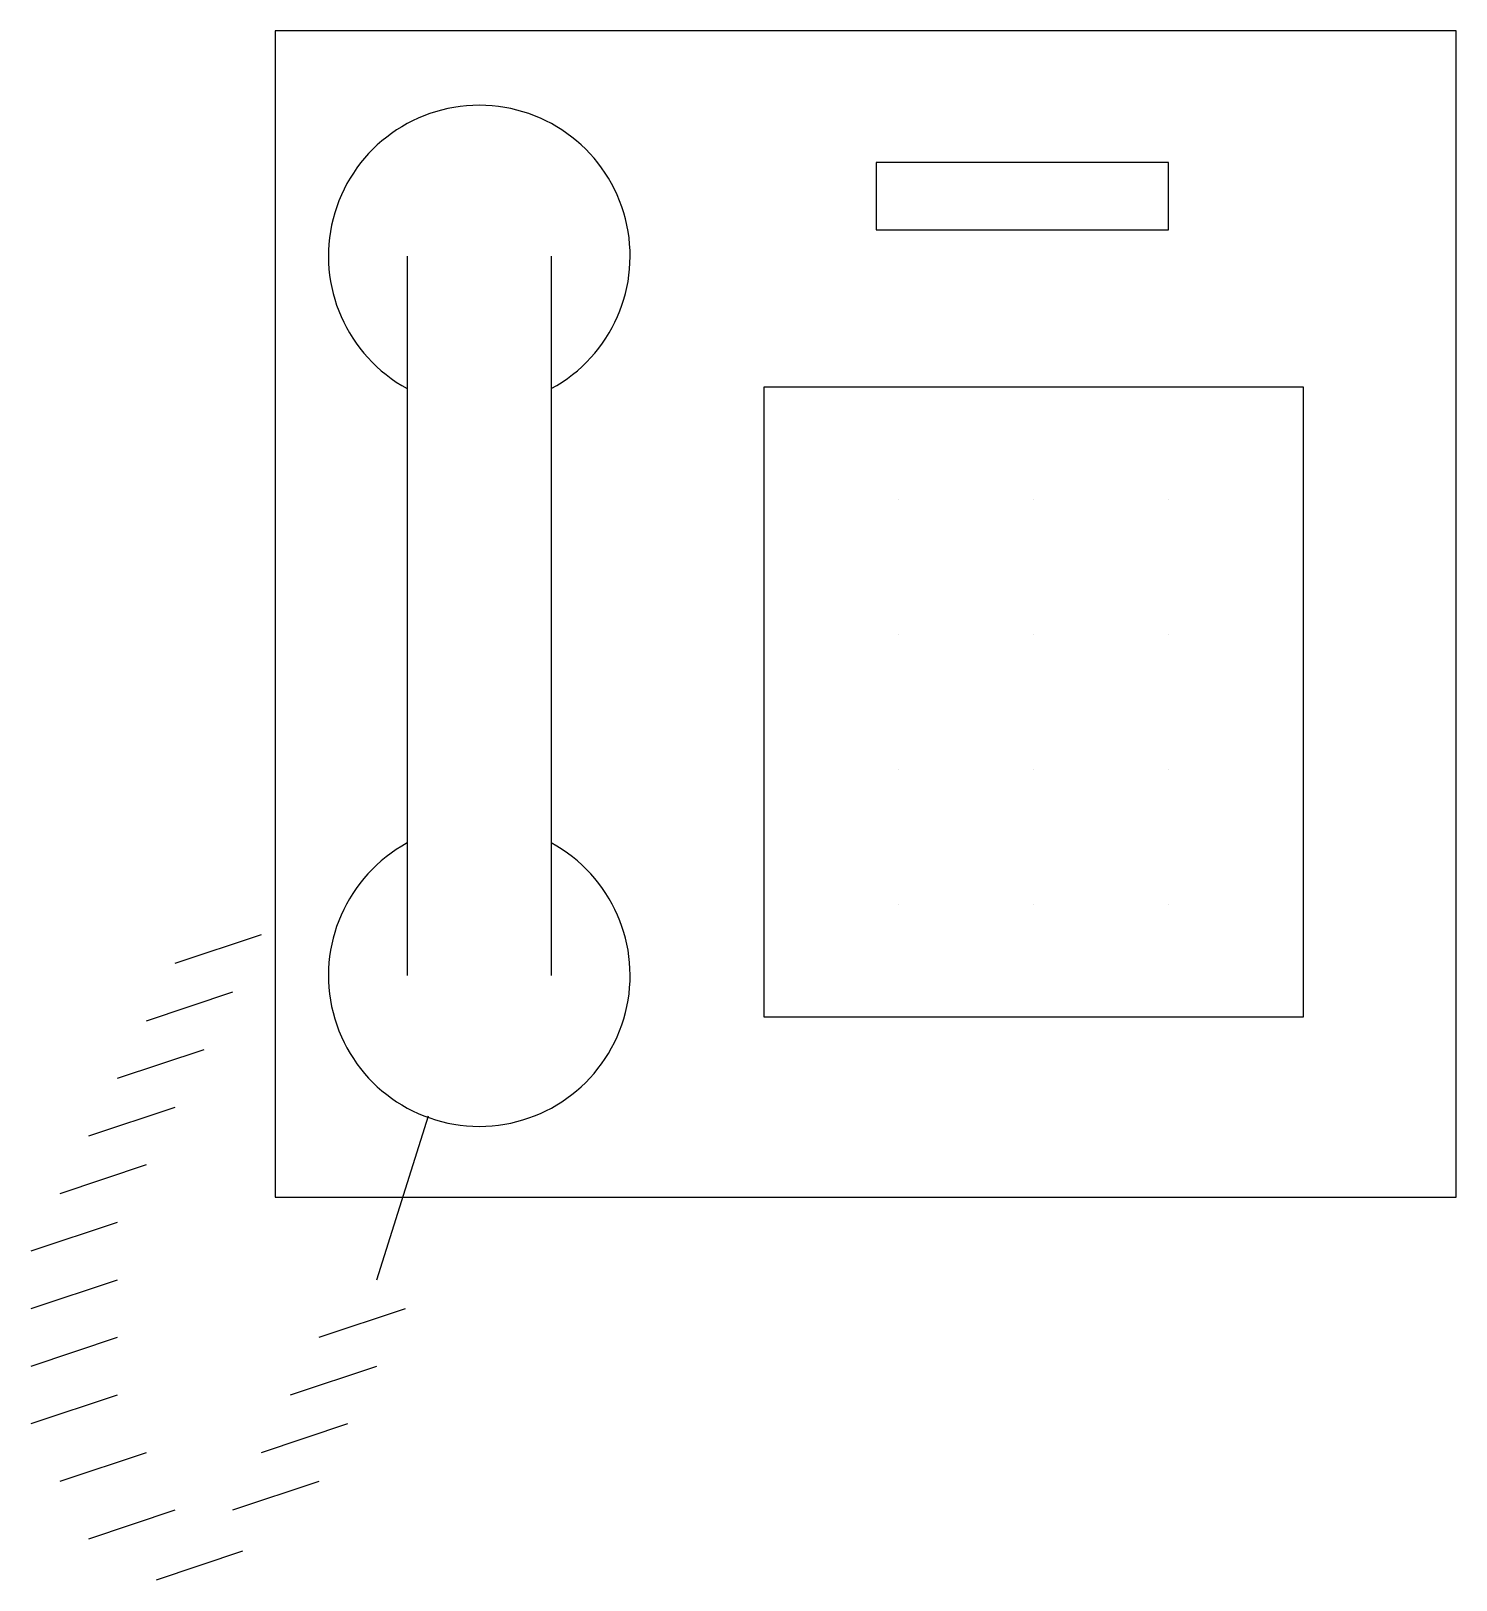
# Model space of a CAD drawing. Extents: x -0.043 to 0.208, y -0.068 to 0.206.
import ezdxf

# ---------------------------------------------------------------- set-up
doc = ezdxf.new("R2010")
doc.units = 0
doc.layers.get('0').update_dxf_attribs({"linetype": 'CONTINUOUS'})

# ---------------------------------------------------------------- blocks, each defined once
blk = doc.blocks.new('RECTANG')
for p, q in [((1.00000000000004, 1.00000000000004), (0, 1.00000000000004)), ((0, 1.00000000000004), (0, 0)), ((1.00000000000004, 0), (1.00000000000004, 1.00000000000004)), ((0, 0), (1.00000000000004, 0))]:
    blk.add_line(p, q)

msp = doc.modelspace()

# ---------------------------------------------------------------- linework, layer by layer
at = {"color": 0}
for p, q in [((0.0233168773791025, 0.1661025850630341), (0.0233168773790902, 0.039102585063031)), ((0.0487168773791025, 0.1661025850630316), (0.0487168773790902, 0.0391025850630286)), ((0.1100484672360636, 0.1231224734113722), (0.1100484672360636, 0.1231224734113722)), ((0.1338609672360636, 0.1231224734113722), (0.1338609672360636, 0.1231224734113722)), ((0.1576734672360636, 0.1231224734113722), (0.1576734672360636, 0.1231224734113722)), ((0.1100484672360636, 0.0993099734113722), (0.1100484672360636, 0.0993099734113722)), ((0.1338609672360636, 0.0993099734113722), (0.1338609672360636, 0.0993099734113722)), ((0.1576734672360636, 0.0993099734113722), (0.1576734672360636, 0.0993099734113722)), ((0.1100484672360636, 0.0754974734113722), (0.1100484672360636, 0.0754974734113722)), ((0.1338609672360636, 0.0754974734113722), (0.1338609672360636, 0.0754974734113722)), ((0.1576734672360636, 0.0754974734113722), (0.1576734672360636, 0.0754974734113722)), ((0.1100484672360636, 0.0516849734113722), (0.1100484672360636, 0.0516849734113722)), ((0.1338609672360636, 0.0516849734113722), (0.1338609672360636, 0.0516849734113722)), ((0.1576734672360636, 0.0516849734113722), (0.1576734672360636, 0.0516849734113722)), ((-0.0024700379955746, 0.0463094898572548), (-0.0177100379955746, 0.0412294898572548)), ((-0.0075500379955746, 0.0361494898572548), (-0.0227900379955746, 0.0310694898572548)), ((-0.0126300379955746, 0.0259894898572548), (-0.0278700379955746, 0.0209094898572548)), ((-0.0177100379955746, 0.0158294898572548), (-0.0329500379955746, 0.0107494898572548)), ((0.0270152333222551, 0.0142516051388543), (0.0178499620044254, -0.0146505101427452)), ((-0.0227900379955746, 0.0056694898572548), (-0.0380300379955746, 0.0005894898572548)), ((-0.0278700379955746, -0.0044905101427452), (-0.0431100379955746, -0.0095705101427452)), ((-0.0278700379955746, -0.0146505101427452), (-0.0431100379955746, -0.0197305101427452)), ((0.0229299620044254, -0.0197305101427452), (0.0076899620044254, -0.0248105101427452)), ((-0.0278700379955746, -0.0248105101427452), (-0.0431100379955746, -0.0298905101427452)), ((0.0178499620044254, -0.0298905101427452), (0.0026099620044254, -0.0349705101427452)), ((-0.0278700379955746, -0.0349705101427452), (-0.0431100379955746, -0.0400505101427452)), ((0.0127699620044254, -0.0400505101427452), (-0.0024700379955746, -0.0451305101427452)), ((-0.0227900379955746, -0.0451305101427452), (-0.0380300379955746, -0.0502105101427452)), ((0.0076899620044254, -0.0502105101427452), (-0.0075500379955746, -0.0552905101427452)), ((-0.0177100379955746, -0.0552905101427452), (-0.0329500379955746, -0.0603705101427452)), ((-0.005755722750097, -0.0625245568864622), (-0.020995722750097, -0.0676045568864622))]:
    msp.add_line(p, q, dxfattribs=at)
for centre, start, end in [((0.0360168773791025, 0.1661025850630329), 298.4914644925404, 241.5085355074485), ((0.0360168773790902, 0.0391025850630298), 118.4914644925404, 61.50853550744854)]:
    msp.add_arc(centre, 0.0266231843571117, start, end, dxfattribs=at)

# ---------------------------------------------------------------- block references
for p, xscale, yscale, zscale in [((0, 0), 0.2084141715587442, 0.205843458505834, 0.2084141715587442), ((0.1060797172360636, 0.1707474734113722), 0.05159375, 0.01190625, 0.05159375), ((0.0862359672360636, 0.0318412234113722), 0.09525, 0.111125, 0.09525)]:
    msp.add_blockref('RECTANG', p, dxfattribs=dict(at, xscale=xscale, yscale=yscale, zscale=zscale))

doc.saveas('drawing.dxf')
